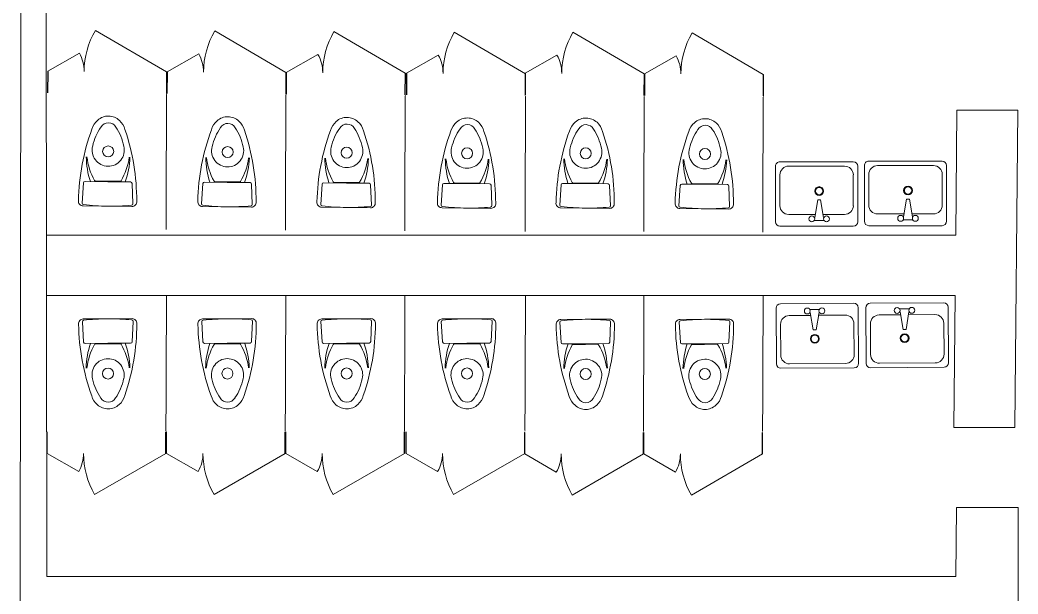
# Model space of a CAD drawing. Header units: inches. Extents: x 164.3 to 247.9, y 15.6 to 56.7.
# Drawn here: x 228.032 to 230.498, y 31.172 to 32.591 of the extents above; entities that cross this region are included whole.
import ezdxf

# ---------------------------------------------------------------- set-up
doc = ezdxf.new("R2010")
doc.units = ezdxf.units.IN
doc.header["$MEASUREMENT"] = 0
doc.set_wipeout_variables(frame=1)
doc.layers.get('0').update_dxf_attribs({"lineweight": 0})
doc.layers.add('_Маскировка', color=7, linetype='Continuous', lineweight=0, true_color=0xffffff)
for name, color, linetype, lineweight in [('_Стены', 7, 'Continuous', 30), ('door', 7, 'Continuous', 5), ('WALL 1 100', 250, 'Continuous', 9), ('провода', 1, 'Continuous', 5)]:
    doc.layers.add(name, color=color, linetype=linetype, lineweight=lineweight)
doc.styles.add('DIM_FONT', font='TXT.shx', dxfattribs={"width": 0.8})

# ---------------------------------------------------------------- blocks, each defined once
blk = doc.blocks.new('A$C444A5E9C')
at = {"ltscale": 20}
for p, q in [((0.2458, 0.76), (0.0398, 0.76)), ((0.0411, 0.5655), (0.0321, 0.7371)), ((0.0536, 0.5537), (0.2458, 0.5537)), ((0.141, 0.5487), (0.2458, 0.5487))]:
    blk.add_line(p, q, dxfattribs=at)
for p, q in [((0.2458, 0.76), (0.4517, 0.76)), ((0.4504, 0.5655), (0.4594, 0.7371)), ((0.4379, 0.5537), (0.2458, 0.5537)), ((0.3505, 0.5487), (0.2458, 0.5487))]:
    blk.add_line(p, q)
at = {"linetype": 'Continuous', "ltscale": 20}
blk.add_circle((0.2458, 0.2982), 0.0465, dxfattribs=at)
at = {"ltscale": 20}
for centre, radius, start, end in [((0.0398, 0.72), 0.04, 90, 185.821), ((0.2455, -1.2297), 1.9897, 89.99241, 95.84387), ((1.8697, 0.7335), 1.8698, 180.53729, 199.44062), ((0.0441, 0.7377), 0.012, 95.84387, 183), ((0.0536, 0.5662), 0.0125, 183, 270), ((0.7661, 0.3277), 0.7045, 161.29061, 178.53633), ((0.58, 0.2848), 0.5159, 149.71646, 173.22437), ((0.141, 0.5412), 0.0075, 90, 149.71646), ((0.2665, 0.1585), 0.1669, 196.47232, 227.66237), ((0.2458, 0.137), 0.137, 228.04012, 270)]:
    blk.add_arc(centre, radius, start, end, dxfattribs=at)
for centre, radius, start, end in [((0.246, -1.2297), 1.9897, 84.15613, 90.00759), ((0.4517, 0.72), 0.04, 354.179, 90), ((-1.3782, 0.7335), 1.8698, 340.55938, 359.46271), ((0.4474, 0.7377), 0.012, 357, 84.15613), ((0.3505, 0.5412), 0.0075, 30.28354, 90), ((-0.0885, 0.2848), 0.5159, 6.77563, 30.28354), ((-0.2746, 0.3277), 0.7045, 1.46367, 18.70939), ((0.4379, 0.5662), 0.0125, 270, 357), ((0.225, 0.1585), 0.1669, 312.33763, 343.52768), ((0.2458, 0.137), 0.137, 270, 311.95988)]:
    blk.add_arc(centre, radius, start, end)
at = {"linetype": 'Continuous', "ltscale": 20}
for centre, radius, start, end in [((0.2463, 0.2875), 0.1361, 90.23685, 194.54903), ((0.2452, 0.2875), 0.1361, 345.45097, 89.76315), ((0.561, 0.3494), 0.4566, 192.1399, 214.27057), ((-0.0695, 0.3494), 0.4566, 325.72943, 347.8601), ((0.2465, 0.1287), 0.0727, 210.08399, 269.41891), ((0.245, 0.1287), 0.0727, 270.58109, 329.91601)]:
    blk.add_arc(centre, radius, start, end, dxfattribs=at)
blk = doc.blocks.new('*U27')
at = {"color": 7, "linetype": 'ByBlock', "true_color": 0xffffff}
blk.add_wipeout([(-605, 115), (0, 115), (0, -5), (-605, -5)], dxfattribs=at).dxf.layer = '_Маскировка'
at = {"linetype": 'ByBlock'}
for p, q in [((-605, 0), (-605, 110)), ((0, 0), (0, 110))]:
    blk.add_line(p, q, dxfattribs=at)
at = {"layer": 'door'}
blk.add_lwpolyline([(0, 0), (-363.3, -209.7, -0.131652), (-419.5, 0, -0.131652), (-444.3, -92.8), (-605, 0)], format="xyb", dxfattribs=at)
blk = doc.blocks.new('A$C564A496C')
at = {"linetype": 'ByBlock'}
for p, q in [((0, 419.3), (0, 30.7)), ((543.2, 450), (30.7, 450)), ((573.8, 30.7), (573.8, 419.3)), ((92, 368.2), (243.6, 368.2)), ((238.5, 409.1), (299.8, 409.1)), ((238.5, 388.6), (258.9, 265.9)), ((279.4, 265.9), (299.8, 388.6)), ((294.7, 368.2), (481.8, 368.2)), ((30.7, 92), (30.7, 306.8)), ((543.2, 306.8), (543.2, 92)), ((258.9, 265.9), (279.4, 265.9)), ((30.7, 0), (543.2, 0)), ((481.8, 30.7), (92, 30.7))]:
    blk.add_line(p, q, dxfattribs=at)
for centre, radius in [((218, 398.9), 20.5), ((320.3, 398.9), 20.5), ((269.1, 204.5), 30.7), ((269.1, 204.5), 25.7)]:
    blk.add_circle(centre, radius, dxfattribs=at)
for centre, radius, start, end in [((30.7, 419.3), 30.7, 90, 180), ((543.2, 419.3), 30.7, 0, 90), ((92, 306.8), 61.4, 90, 180), ((481.8, 306.8), 61.4, 0, 90), ((92, 92), 61.4, 180, 270), ((481.8, 92), 61.4, 270, 0), ((30.7, 30.7), 30.7, 180, 270), ((543.2, 30.7), 30.7, 270, 0)]:
    blk.add_arc(centre, radius, start, end, dxfattribs=at)
at = {"style": 'DIM_FONT', "width": 0.8, "flags": 9}
for tag in ['YSIZE', 'XSIZE']:
    blk.add_attdef(tag, (269.1, 450), '', height=0.5, rotation=270, dxfattribs=at)

msp = doc.modelspace()

# ---------------------------------------------------------------- linework, layer by layer
at = {"layer": 'WALL 1 100', "color": 0}
for p, q in [((228.0955, 34.2151), (228.0982, 31.2151)), ((228.3932, 32.073), (228.394, 32.4631)), ((228.6882, 32.0713), (228.689, 32.4615)), ((228.9827, 32.0697), (228.9835, 32.4599)), ((229.2802, 32.0682), (229.2809, 32.4583)), ((229.5733, 32.0681), (229.5741, 32.4583)), ((229.8678, 32.0665), (229.8685, 32.4567)), ((230.3473, 32.3687), (230.3446, 32.0595)), ((230.4981, 32.3687), (230.3473, 32.3687)), ((230.4981, 32.3687), (230.4904, 31.5836)), ((230.3432, 31.9096), (228.0975, 31.9096)), ((228.3939, 31.9096), (228.3926, 31.5194)), ((228.689, 31.9097), (228.6877, 31.5195)), ((228.9834, 31.9097), (228.9822, 31.5195)), ((229.2809, 31.9097), (229.2796, 31.5196)), ((229.574, 31.9083), (229.5728, 31.5181)), ((229.8685, 31.9083), (229.8672, 31.5181)), ((230.3429, 31.9096), (230.3398, 31.5836)), ((230.4904, 31.5836), (230.3398, 31.5836)), ((230.3462, 31.3854), (230.3449, 31.2151)), ((230.4982, 31.3854), (230.3462, 31.3854)), ((230.4982, 31.3854), (230.4982, 31.2151)), ((230.4982, 31.2151), (230.4982, 29.9651))]:
    msp.add_line(p, q, dxfattribs=at)
for points in [[(228.0974, 32.0596), (230.3446, 32.0595)], [(228.0982, 31.2151), (230.3449, 31.2151)]]:
    msp.add_lwpolyline(points, dxfattribs=at)
at = {"layer": 'провода', "color": 1}
msp.add_line((228.032, 30.9303), (228.0366, 34.2832), dxfattribs=at)

# ---------------------------------------------------------------- block references
at = {"color": 7}
for p, xscale, yscale, zscale, rotation in [((228.3231, 32.3528), 0.2931383336583636, 0.2931383336583636, 0.2931383336583636, 179.2993172244743), ((228.6182, 32.3512), 0.2931383336583636, 0.2931383336583636, 0.2931383336583636, 179.2993172244743), ((228.9126, 32.3496), 0.2931383336583636, 0.2931383336583636, 0.2931383336583636, 179.2993172244743), ((229.2101, 32.3481), 0.2931383336583636, 0.2931383336583636, 0.2931383336583636, 179.2993172244743), ((229.5032, 32.348), 0.2931383336583636, 0.2931383336583636, 0.2931383336583636, 179.2993172244743), ((229.7977, 32.3464), 0.2931383336583636, 0.2931383336583636, 0.2931383336583636, 179.2993172244743), ((228.3224, 31.6301), -0.2931383336583636, 0.2931383336583637, 0.2931383336583637, 0.4010117014433234), ((228.6174, 31.6302), -0.2931383336583636, 0.2931383336583637, 0.2931383336583637, 0.4010117014433234), ((228.9119, 31.6302), -0.2931383336583636, 0.2931383336583637, 0.2931383336583637, 0.4010117014433234), ((229.2094, 31.6302), -0.2931383336583636, 0.2931383336583637, 0.2931383336583637, 0.4010117014433234), ((229.5025, 31.6288), -0.2931383336583636, 0.2931383336583637, 0.2931383336583637, 0.4010117014433234), ((229.797, 31.6288), -0.2931383336583636, 0.2931383336583637, 0.2931383336583637, 0.4010117014433234)]:
    msp.add_blockref('A$C444A5E9C', p, dxfattribs=dict(at, xscale=xscale, yscale=yscale, zscale=zscale, rotation=rotation))
at = {"xscale": 0.0003540691993690649, "yscale": 0.0003540691993690649, "zscale": 0.0003540691993690649}
for p, rotation in [((230.1021, 32.2407), 180), ((230.3217, 32.242), 180), ((229.9013, 31.7299), 0.4260591173361065), ((230.1233, 31.7313), 0.4260591173361066)]:
    msp.add_blockref('A$C564A496C', p, dxfattribs=dict(at, rotation=rotation))

# ---------------------------------------------------------------- next in the draw order: block references
at = {"layer": '_Стены', "color": 0, "linetype": 'ByBlock', "lineweight": -2, "xscale": -0.0004849121692230008, "yscale": 0.0004849121692230008, "zscale": 0.0004849121692230009, "rotation": 179.7003289259176}
msp.add_blockref('*U27', (228.394, 32.4631), dxfattribs=at)
at = {"layer": '_Стены', "color": 0, "linetype": 'ByBlock', "lineweight": -2, "xscale": 0.000484912169223001, "yscale": 0.000484912169223001, "zscale": 0.000484912169223001}
msp.add_blockref('*U27', (228.3926, 31.5194), dxfattribs=at)

# ---------------------------------------------------------------- next in the draw order: block references
at = {"layer": '_Стены', "color": 0, "linetype": 'ByBlock', "lineweight": -2, "xscale": -0.0004849121692230008, "yscale": 0.0004849121692230008, "zscale": 0.0004849121692230009, "rotation": 179.7003289259176}
msp.add_blockref('*U27', (228.689, 32.4615), dxfattribs=at)
at = {"layer": '_Стены', "color": 0, "linetype": 'ByBlock', "lineweight": -2, "xscale": 0.000484912169223001, "yscale": 0.000484912169223001, "zscale": 0.000484912169223001}
msp.add_blockref('*U27', (228.6877, 31.5195), dxfattribs=at)

# ---------------------------------------------------------------- next in the draw order: block references
at = {"layer": '_Стены', "color": 0, "linetype": 'ByBlock', "lineweight": -2, "xscale": -0.0004849121692230008, "yscale": 0.0004849121692230008, "zscale": 0.0004849121692230009, "rotation": 179.7003289259176}
msp.add_blockref('*U27', (228.9835, 32.4599), dxfattribs=at)
at = {"layer": '_Стены', "color": 0, "linetype": 'ByBlock', "lineweight": -2, "xscale": 0.000484912169223001, "yscale": 0.000484912169223001, "zscale": 0.000484912169223001}
msp.add_blockref('*U27', (228.9822, 31.5195), dxfattribs=at)

# ---------------------------------------------------------------- next in the draw order: block references
at = {"layer": '_Стены', "color": 0, "linetype": 'ByBlock', "lineweight": -2, "xscale": -0.0004849121692230008, "yscale": 0.0004849121692230008, "zscale": 0.0004849121692230009, "rotation": 179.7003289259176}
msp.add_blockref('*U27', (229.2809, 32.4583), dxfattribs=at)
at = {"layer": '_Стены', "color": 0, "linetype": 'ByBlock', "lineweight": -2, "xscale": 0.000484912169223001, "yscale": 0.000484912169223001, "zscale": 0.000484912169223001}
msp.add_blockref('*U27', (229.2796, 31.5196), dxfattribs=at)

# ---------------------------------------------------------------- next in the draw order: block references
at = {"layer": '_Стены', "color": 0, "linetype": 'ByBlock', "lineweight": -2, "xscale": -0.0004849121692230008, "yscale": 0.0004849121692230008, "zscale": 0.0004849121692230009, "rotation": 179.7003289259176}
msp.add_blockref('*U27', (229.5741, 32.4583), dxfattribs=at)
at = {"layer": '_Стены', "color": 0, "linetype": 'ByBlock', "lineweight": -2, "xscale": 0.000484912169223001, "yscale": 0.000484912169223001, "zscale": 0.000484912169223001}
msp.add_blockref('*U27', (229.5728, 31.5181), dxfattribs=at)

# ---------------------------------------------------------------- next in the draw order: block references
at = {"layer": '_Стены', "color": 0, "linetype": 'ByBlock', "lineweight": -2, "xscale": -0.0004849121692230008, "yscale": 0.0004849121692230008, "zscale": 0.0004849121692230009, "rotation": 179.7003289259176}
msp.add_blockref('*U27', (229.8685, 32.4567), dxfattribs=at)
at = {"layer": '_Стены', "color": 0, "linetype": 'ByBlock', "lineweight": -2, "xscale": 0.000484912169223001, "yscale": 0.000484912169223001, "zscale": 0.000484912169223001}
msp.add_blockref('*U27', (229.8672, 31.5181), dxfattribs=at)

doc.saveas('drawing.dxf')
